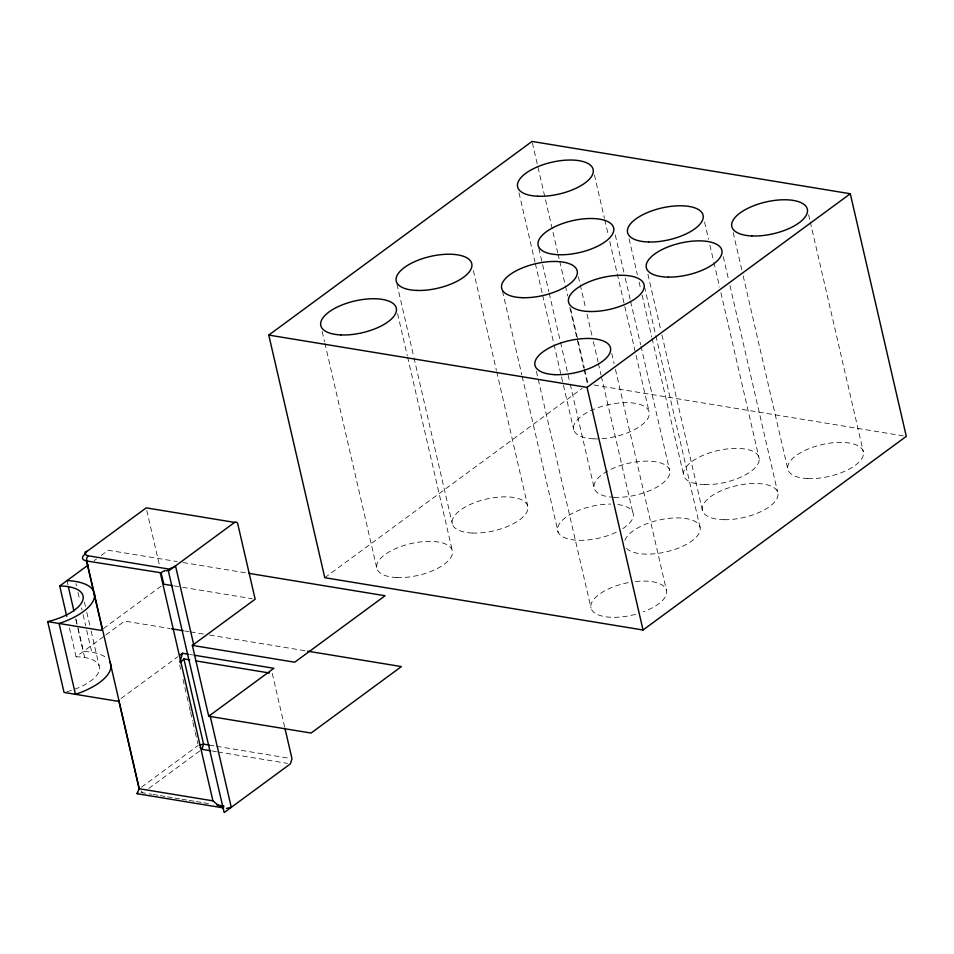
<?xml version="1.0" encoding="UTF-8"?>
<svg xmlns="http://www.w3.org/2000/svg" width="954" height="954" viewBox="0 0 954 954"><rect width="100%" height="100%" fill="white"/><g stroke="black" fill="none" stroke-linecap="round" stroke-linejoin="round"><path stroke-width="0.72" stroke-dasharray="4.77 3.58" d="M94.148 560.654L96.509 558.925M101.219 555.455L108.291 550.255L177.122 561.56M103.485 628.543L161.429 585.935M66.816 691.745A40.724 17.148 -13 0 0 99.276 670.543A40.724 17.148 -13 0 0 76.093 656.805L104.606 635.817M105.787 634.959L124.652 621.078L170.05 628.543M121.027 698.507L177.778 656.757M324.789 577.695L582.059 388.445M141.49 787.145L198.241 745.408M148.788 788.445L199.624 751.06M593.913 385.011L903.366 435.883M182.977 562.526L247.408 573.115M173.95 585.863L181.2 587.056M182.643 587.294L252.25 598.73M184.694 630.952L189.083 631.679M190.55 631.918L203.727 634.088M209.582 635.042L306.234 650.938M189.774 654.468L192.672 654.945M209.367 745.098L215.163 746.052M216.618 746.29L289.074 758.203M212.134 750.989L216.475 751.704M217.929 751.943L287.488 763.379M140.906 792.476L151.567 794.229M153.022 794.467L158.817 795.421M160.26 795.66L166.056 796.614M167.51 796.852L173.306 797.806M174.761 798.045L180.556 798.999M181.999 799.237L187.795 800.179M189.25 800.418L195.045 801.372M196.488 801.61L202.296 802.564M203.739 802.803L209.534 803.757M141.001 790.842L142.873 792.798M84.429 602.153L85.443 606.482M86.79 612.277L90.153 626.73M808.61 214.745L809.946 220.529M810.28 221.972L863.287 451.588M733.197 232.573L741.866 270.113M743.19 275.897L787.873 469.404M723.287 256.686L728.617 279.784M729.953 285.568L777.629 492.073M704.577 222.032L708.572 239.359M709.907 245.13L713.568 261.014M713.902 262.469L719.578 287.011M720.914 292.795L759.253 458.862M647.921 274.287L660.597 329.166M661.921 334.937L702.597 511.117M644.475 286.57L655.481 334.222M655.815 335.665L700.153 527.741M629.08 238.762L637.415 274.859M639.073 282.086L640.742 289.3M642.078 295.084L651.749 336.965M652.083 338.408L683.422 474.15M615.282 234.946L623.952 272.486M625.287 278.27L630.284 299.926M630.618 301.369L640.623 344.692M640.957 346.147L669.625 470.334M594.437 175.023L604.431 218.347M604.764 219.79L608.437 235.674M609.773 241.445L649.114 411.854M611.776 353.457L614.102 363.569M615.437 369.341L666.452 590.299A38.744 16.313 -13 0 1 643.33 611.848M578.362 276.696L585.696 308.464M587.032 314.236L592.04 335.903M593.364 341.675L598.039 361.9M598.373 363.343L601.032 374.898M601.366 376.341L632.705 512.083M532.368 142.873L557.708 252.631M558.042 254.074L559.378 259.846M559.712 261.289L565.042 284.399M565.376 285.842L567.713 295.955M570.707 308.941L584.385 368.161M584.719 369.603L588.046 384.045M569.788 307.462L583.8 368.125M584.134 369.568L587.461 384.009M538.867 248.434L548.872 291.757M549.206 293.2L560.201 340.852M560.535 342.295L569.872 382.733M570.206 384.176L594.211 488.162M519.012 192.839L535.015 262.159M535.349 263.602L542.361 293.927M542.683 295.37L553.69 343.035M554.024 344.477L573.7 429.682M536.363 371.273L591.039 608.115M502.496 291.161L521.838 374.922M522.172 376.365L558.173 532.332M473.387 270.662L496.39 370.307M496.724 371.75L527.729 506.049M396.971 284.149L413.642 356.355M413.976 357.798L452.315 523.865M397.591 313.723L407.263 355.603M407.596 357.046L452.279 550.565M322.178 331.551L324.515 341.651M324.849 343.106L376.866 568.381M272.295 673.464L284.638 726.9M146.785 510.497L159.461 565.4M179.686 665.057L180.676 669.362M183.001 679.403L186.638 695.18M186.972 696.623L188.964 705.233M189.297 706.664L190.287 710.968M190.621 712.399L192.601 721.009M192.935 722.452L194.926 731.062M195.26 732.493L197.907 743.965M75.938 583.633L76.451 585.851M77.978 592.494L79.516 599.136M81.555 607.984L82.068 610.202M83.093 614.626L85.645 625.693M86.671 630.117L91.787 652.262M67.042 580.592L68.044 584.933M76.046 619.623L83.392 651.427A52.351 22.037 -13 0 1 106.55 657.914M75.712 618.764L77.501 626.504M78.013 628.722L84.656 657.497M69.415 627.887L76.093 656.805M91.155 631.071L99.097 665.749M635.4 581.546A38.744 16.313 -13 0 1 666.452 590.299M635.555 614.316A38.744 16.313 -13 0 1 590.908 607.543A38.744 16.313 -13 0 1 630.022 582.31M617.894 504.547A38.744 16.313 -13 0 1 622.509 528.79M616.248 532.225A38.744 16.313 -13 0 1 557.637 530.662A38.744 16.313 -13 0 1 610.882 504.082M624.882 540.369A38.744 16.313 -13 0 1 681.907 518.07A38.744 16.313 -13 0 1 685.175 545.02A38.744 16.313 -13 0 1 625.717 547.286M593.686 438.84A38.744 16.313 -13 0 0 649.304 413.01A38.744 16.313 -13 0 0 591.206 410.458A38.744 16.313 -13 0 0 593.686 438.84M472.313 533.036A38.744 16.313 -13 0 0 527.932 507.194A38.744 16.313 -13 0 0 469.833 504.654A38.744 16.313 -13 0 0 472.313 533.036M614.209 497.32A38.744 16.313 -13 0 0 669.827 471.491A38.744 16.313 -13 0 0 611.729 468.939A38.744 16.313 -13 0 0 614.209 497.32M807.859 478.562A38.744 16.313 -13 0 0 863.489 452.733A38.744 16.313 -13 0 0 805.391 450.193A38.744 16.313 -13 0 0 807.859 478.562M396.852 577.54A38.744 16.313 -13 0 0 452.47 551.71A38.744 16.313 -13 0 0 394.372 549.17A38.744 16.313 -13 0 0 396.852 577.54M724.348 519.715A38.744 16.313 -13 0 0 777.88 492.908A38.744 16.313 -13 0 0 718.124 492.157A38.744 16.313 -13 0 0 724.348 519.715M704.589 484.608A38.744 16.313 -13 0 0 759.181 458.278A38.744 16.313 -13 0 0 700.236 456.632A38.744 16.313 -13 0 0 704.589 484.608"/><path stroke-width="1.43" d="M179.829 662.076L182.524 653.275L188.32 654.229M210.679 750.75L201.986 749.319L203.572 744.144L183.895 658.928L189.691 659.882M84.465 554.668A11.615 4.889 -13 0 0 86.719 560.976L139.296 788.743L136.863 793.621M180.401 662.541L183.895 658.928M268.778 335.081L532.034 141.43L850.288 193.745L906.3 436.36L643.044 630.01L324.789 577.695L268.778 335.081L587.032 387.396L850.288 193.745M84.87 553.666A3.876 2.516 53.7 0 1 87.124 551.34L146.236 507.862L234.636 522.398A3.876 2.457 -80.7 0 1 237.808 524.08L255.159 599.207L192.362 645.393L208.723 716.227L311.064 733.054L401.419 666.584L307.701 651.177M66.744 616.332L59.732 585.971L88.257 564.995M234.636 522.398L168.405 571.124L224.154 812.569L290.386 763.856L291.972 758.68L284.972 728.343M180.151 655.016L182.524 653.275M208.723 716.227L273.881 668.301L194.127 655.183M161.107 572.615L164.47 570.683M87.136 551.34A7.751 3.256 -13 0 0 88.305 555.812A3.876 2.457 -80.7 0 0 86.719 560.988L160.868 572.758M138.425 793.299L137.293 793.74L223.51 807.931M164.851 570.48L164.97 570.42A11.174 2.671 -21.3 0 0 164.648 570.707M199.565 745.086L203.572 744.144L209.367 745.098M226.48 808.408L231.273 807.334L210.023 715.273M248.875 573.366L385.07 595.749L294.703 662.219L192.362 645.393M88.293 555.812L168.524 569.001A11.627 4.889 -13 0 0 175.524 565.877L193.662 644.439M172.495 585.625L163.79 584.194L161.131 572.627M171.505 628.781L183.228 630.713M139.129 788.886L118.666 700.248L117.366 701.202L64.049 692.437L47.7 621.614L101.005 630.379L102.305 629.413L86.301 560.058M195.487 660.836L269.398 672.987M139.296 788.743L212.909 800.835L218.12 805.176L223.677 807.847M216.785 804.949L224.023 806.142M200.113 747.364L201.986 749.319M587.032 387.396L643.044 630.01M160.32 573.08L212.909 800.835M68.306 586.662L73.923 611.013M59.732 585.971A40.724 17.148 -13 0 1 82.724 600.352A40.724 17.148 -13 0 1 47.7 621.614M94.291 592.983A52.351 22.037 -13 0 1 59.088 623.487L75.449 694.309A52.351 22.037 -13 0 0 109.793 661.671M67.042 580.592A52.351 22.037 -13 0 1 93.444 590.848M166.306 570.957A8.109 2.254 -20.3 0 1 168.751 569.955M537.674 196.226A38.744 16.313 -13 0 0 593.293 170.396A38.744 16.313 -13 0 0 535.194 167.844A38.744 16.313 -13 0 0 537.674 196.226M416.302 290.421A38.744 16.313 -13 0 0 471.92 264.592A38.744 16.313 -13 0 0 413.821 262.04A38.744 16.313 -13 0 0 416.302 290.421M558.197 254.706A38.744 16.313 -13 0 0 613.816 228.877A38.744 16.313 -13 0 0 555.717 226.325A38.744 16.313 -13 0 0 558.197 254.706M751.847 235.948A38.744 16.313 -13 0 0 807.478 210.118A38.744 16.313 -13 0 0 749.379 207.578A38.744 16.313 -13 0 0 751.847 235.948M340.84 334.926A38.744 16.313 -13 0 0 396.459 309.096A38.744 16.313 -13 0 0 338.36 306.556A38.744 16.313 -13 0 0 340.84 334.926M555.013 374.66A38.744 16.313 -13 0 0 610.632 348.83A38.744 16.313 -13 0 0 552.545 346.278A38.744 16.313 -13 0 0 555.013 374.66M523.174 297.708A38.744 16.313 -13 0 0 577.242 271.139A38.744 16.313 -13 0 0 517.879 269.934A38.744 16.313 -13 0 0 523.174 297.708M589.071 311.493A38.744 16.313 -13 0 0 644.177 285.413A38.744 16.313 -13 0 0 585.649 283.314A38.744 16.313 -13 0 0 589.071 311.493M668.337 277.113A38.744 16.313 -13 0 0 721.868 250.306A38.744 16.313 -13 0 0 662.112 249.543A38.744 16.313 -13 0 0 668.337 277.113M648.577 241.994A38.744 16.313 -13 0 0 703.17 215.676A38.744 16.313 -13 0 0 644.224 214.018A38.744 16.313 -13 0 0 648.577 241.994"/></g></svg>
